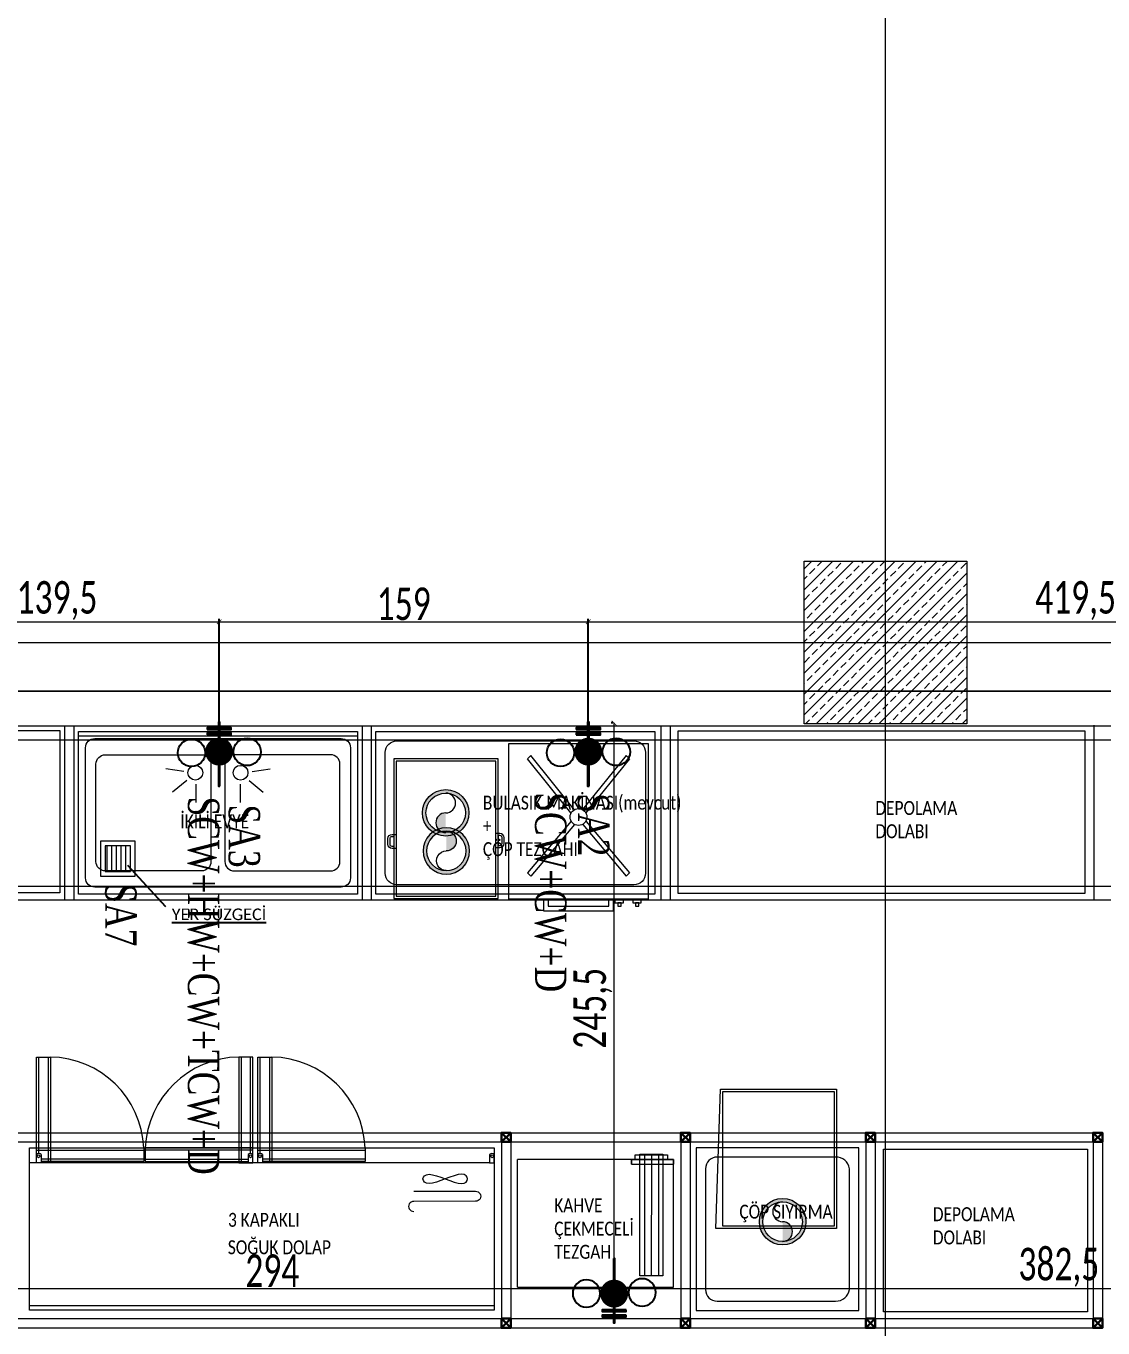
# Model space of a CAD drawing. Header units: millimetres. Extents: x -24 to 530668, y -246875 to -2983.
# Drawn here: x 260250 to 260713, y -118083 to -117523 of the extents above; entities that cross this region are included whole.
import ezdxf
from ezdxf.enums import TextEntityAlignment as Align

# ---------------------------------------------------------------- set-up
doc = ezdxf.new("R2010")
doc.units = ezdxf.units.MM
doc.header["$PDMODE"] = 2
doc.layers.get('0').update_dxf_attribs({"lineweight": 20})
for name, color, linetype, lineweight in [('aydınlatma yazı', 1, 'Continuous', 20), ('KP', 167, 'Continuous', 30), ('SIH', 160, 'Continuous', 25), ('t_tarama', 253, 'Continuous', 5), ('t_yazı', 23, 'Continuous', 25), ('tarama', 137, 'Continuous', 15), ('ölçü', 251, 'Continuous', 5)]:
    doc.layers.add(name, color=color, linetype=linetype, lineweight=lineweight)
for name, color, linetype in [('Kıtc-019 Su Tes İşaretler', 5, 'Continuous'), ('S2000-019 Su Tes İşaretler', 5, 'Continuous'), ('t_Sıhhi_Tesisat', 5, 'Continuous')]:
    doc.layers.add(name, color=color, linetype=linetype)
doc.styles.add('MONOTXT', font='times.ttf', dxfattribs={"height": 10})
doc.styles.add('text2', font='calibri.ttf', dxfattribs={"width": 0.8})
doc.styles.add('txt_tur_1', font='arial.ttf', dxfattribs={"height": 1.5})
doc.styles.add('yazı', font='arial.ttf')
doc.styles.add('Ölçü50', font='calibri.ttf', dxfattribs={"width": 0.7})
doc.dimstyles.new('olcu10', dxfattribs={"dimtxt": 14, "dimasz": 2, "dimexe": 1.25, "dimexo": 0.625, "dimgap": 0.5, "dimtad": 1, "dimdec": 1, "dimrnd": 0.5, "dimzin": 9, "dimtxsty": 'Ölçü50', "dimblk": 'ARCHTICK', "dimcen": 2, "dimclrd": 256, "dimclre": 256, "dimclrt": 6, "dimazin": 2, "dimtfac": 1, "dimtdec": 1, "dimtix": 1, "dimtmove": 0, "dimatfit": 3, "dimldrblk": 'ARCHTICK', "dimfxl": 1, "dimlwd": -1, "dimarcsym": 0})

# ---------------------------------------------------------------- blocks, each defined once
blk = doc.blocks.new('mazgal')
at = {"layer": 'tarama', "color": 5}
for p, q in [((-35044.01110273034, -46057.99362969983), (-35044.01110273034, -46046.99362969983)), ((-35044.01110273034, -46046.99362969983), (-35033.01110273034, -46046.99362969983)), ((-35044.01110273034, -46046.99362969983), (-35033.01110273034, -46046.99362969983)), ((-35044.01110273034, -46048.99362969981), (-35033.01110273034, -46048.99362969981)), ((-35033.01110273034, -46046.99362969983), (-35033.01110273034, -46057.99362969983)), ((-35044.01110273034, -46050.99362969983), (-35033.01110273034, -46050.99362969983)), ((-35044.01110273034, -46052.99362969981), (-35033.01110273034, -46052.99362969981)), ((-35044.01110273034, -46054.99362969981), (-35033.01110273034, -46054.99362969981)), ((-35044.01110273034, -46056.99362969983), (-35033.01110273034, -46056.99362969983)), ((-35033.01110273034, -46057.99362969983), (-35044.01110273034, -46057.99362969983))]:
    blk.add_line(p, q, dxfattribs=at)
blk.add_lwpolyline([(-35046.01110273034, -46059.99362969981), (-35046.01110273034, -46044.99362969981), (-35031.01110273034, -46044.99362969981), (-35031.01110273034, -46059.99362969981), (-35046.01110273034, -46059.99362969981)], dxfattribs=at)
blk = doc.blocks.new('A$C7E7D3E18')
at = {"layer": 'SIH', "linetype": 'Continuous', "const_width": 6}
blk.add_lwpolyline([(3.000007937805094, 6.000003498763589, 1), (9.000007937805094, 6.000003498763589, 1)], format="xyb", close=True, dxfattribs=at)
blk = doc.blocks.new('A$C6E87713E')
at = {"layer": 'S2000-019 Su Tes İşaretler'}
for centre in [(5.89343441069468, 6.30485435639639), (29.88815123108907, 6.30485435639639)]:
    blk.add_circle(centre, 5.893467255915311, dxfattribs=at)
blk.add_blockref('A$C7E7D3E18', (11.94957396746213, 9.5865916592e-06))
blk = doc.blocks.new('A$C35C71BB5')
at = {"layer": 'Kıtc-019 Su Tes İşaretler'}
for points in [[(-1.8569498934e-06, 25.41589675016394), (-1.8569498934e-06, 26.13589675016397), (10.79999814305029, 26.13589675016419), (10.79999814305029, 25.41589675016394)], [(-1.8569498934e-06, 23.07142088091814), (-1.8569498934e-06, 23.79142088091818), (10.79999814305029, 23.79142088091818), (10.79999814305029, 23.07142088091814)], [(5.759998143050322, -3.5407142605e-06), (5.03999814305007, -3.5407144878e-06), (5.039998143050979, 28.79999645928547), (5.759998143050322, 28.79999645928569)]]:
    blk.add_hatch(color=256, dxfattribs=at).paths.add_polyline_path(points)
for points in [[(10.79999814305029, 25.41589675016394), (-1.8569498934e-06, 25.41589675016394), (-1.8569498934e-06, 26.13589675016397), (10.79999814305029, 26.13589675016419)], [(10.79999814305029, 23.07142088091814), (-1.8569498934e-06, 23.07142088091814), (-1.8569498934e-06, 23.79142088091818), (10.79999814305029, 23.79142088091818)], [(5.03999814305007, -3.5407144878e-06), (5.039998143050979, 28.79999645928547), (5.759998143050322, 28.79999645928547), (5.759998143050322, -3.5407144878e-06)]]:
    blk.add_lwpolyline(points, close=True, dxfattribs=at)
blk = doc.blocks.new('_ArchTick')
at = {"color": 0, "linetype": 'ByBlock', "const_width": 0.15}
blk.add_lwpolyline([(-0.5, -0.5), (0.5, 0.5)], dxfattribs=at)
blk = doc.blocks.new('*D537')
at = {"layer": 'aydınlatma yazı', "lineweight": -2, "transparency": 16777216}
for p, q in [((260193.2053308692, -117836.0615797713), (260193.2053308692, -117778.1586242785)), ((260332.7888310715, -117834.6668062933), (260332.7888310715, -117778.1586242785))]:
    blk.add_line(p, q, dxfattribs=at)
at = {"layer": 'aydınlatma yazı', "transparency": 16777216}
blk.add_line((260193.2053308692, -117779.4086242785), (260332.7888310715, -117779.4086242785), dxfattribs=at)
at = {"layer": 'DEFPOINTS', "color": 0, "transparency": 16777216}
for p in [(260332.7888310715, -117779.4086242785), (260193.2053308692, -117836.6865797713, 0.002070810841921622), (260332.7888310715, -117835.2918062933, 0.002250393549534602)]:
    blk.add_point(p, dxfattribs=at)
at = {"layer": 'aydınlatma yazı', "transparency": 16777216, "xscale": 2, "yscale": 2, "zscale": 2, "rotation": 180}
blk.add_blockref('_ArchTick', (260193.2053308692, -117779.4086242785), dxfattribs=at)
at = {"layer": 'aydınlatma yazı', "transparency": 16777216, "xscale": 2, "yscale": 2, "zscale": 2}
blk.add_blockref('_ArchTick', (260332.7888310715, -117779.4086242785), dxfattribs=at)
at = {"layer": 'aydınlatma yazı', "color": 6, "transparency": 16777216, "insert": (260262.9970809704, -117770.277085817), "char_height": 14, "attachment_point": 5, "style": 'Ölçü50'}
blk.add_mtext('139,5', dxfattribs=at)
blk = doc.blocks.new('*D538')
at = {"layer": 'aydınlatma yazı', "lineweight": -2, "transparency": 16777216}
for p, q in [((260332.7888310715, -117834.6668062933), (260332.7888310715, -117778.1586242785)), ((260491.6454989043, -117834.6668062933), (260491.6454989043, -117778.1586242785))]:
    blk.add_line(p, q, dxfattribs=at)
at = {"layer": 'aydınlatma yazı', "transparency": 16777216}
blk.add_line((260332.7888310715, -117779.4086242785), (260491.6454989043, -117779.4086242785), dxfattribs=at)
at = {"layer": 'DEFPOINTS', "color": 0, "transparency": 16777216}
for p in [(260491.6454989043, -117779.4086242785), (260332.7888310715, -117835.2918062933, 0.002250393549534602), (260491.6454989043, -117835.2918062933, 0.002250393549511509)]:
    blk.add_point(p, dxfattribs=at)
at = {"layer": 'aydınlatma yazı', "transparency": 16777216, "xscale": 2, "yscale": 2, "zscale": 2, "rotation": 180}
blk.add_blockref('_ArchTick', (260332.7888310715, -117779.4086242785), dxfattribs=at)
at = {"layer": 'aydınlatma yazı', "transparency": 16777216, "xscale": 2, "yscale": 2, "zscale": 2}
blk.add_blockref('_ArchTick', (260491.6454989043, -117779.4086242785), dxfattribs=at)
at = {"layer": 'aydınlatma yazı', "color": 6, "transparency": 16777216, "insert": (260412.2171649879, -117771.7363165862), "char_height": 14, "attachment_point": 5, "style": 'Ölçü50'}
blk.add_mtext('159', dxfattribs=at)
blk = doc.blocks.new('*D539')
at = {"layer": 'aydınlatma yazı', "lineweight": -2, "transparency": 16777216}
for p, q in [((260491.6454989043, -117834.6668062933), (260491.6454989043, -117778.1586242785)), ((260911.0193222099, -117851.0567400972), (260911.0193222099, -117778.1586242785))]:
    blk.add_line(p, q, dxfattribs=at)
at = {"layer": 'aydınlatma yazı', "transparency": 16777216}
blk.add_line((260491.6454989043, -117779.4086242785), (260911.0193222099, -117779.4086242785), dxfattribs=at)
at = {"layer": 'DEFPOINTS', "color": 0, "transparency": 16777216}
for p in [(260911.0193222099, -117779.4086242785), (260491.6454989043, -117835.2918062933, 0.002250393549511509), (260911.0193222099, -117851.6817400972)]:
    blk.add_point(p, dxfattribs=at)
at = {"layer": 'aydınlatma yazı', "transparency": 16777216, "xscale": 2, "yscale": 2, "zscale": 2, "rotation": 180}
blk.add_blockref('_ArchTick', (260491.6454989043, -117779.4086242785), dxfattribs=at)
at = {"layer": 'aydınlatma yazı', "transparency": 16777216, "xscale": 2, "yscale": 2, "zscale": 2}
blk.add_blockref('_ArchTick', (260911.0193222099, -117779.4086242785), dxfattribs=at)
at = {"layer": 'aydınlatma yazı', "color": 6, "transparency": 16777216, "insert": (260701.3324105571, -117770.277085817), "char_height": 14, "attachment_point": 5, "style": 'Ölçü50'}
blk.add_mtext('419,5', dxfattribs=at)
blk = doc.blocks.new('*D544')
at = {"layer": 'aydınlatma yazı', "lineweight": -2, "transparency": 16777216}
for p, q in [((260208.5697858257, -118065.935967826), (260208.5697858257, -118065.1228376919)), ((260502.7692262734, -118067.9359678261), (260502.7692262734, -118065.1228376919))]:
    blk.add_line(p, q, dxfattribs=at)
at = {"layer": 'aydınlatma yazı', "transparency": 16777216}
blk.add_line((260208.5697858257, -118066.3728376919), (260502.7692262734, -118066.3728376919), dxfattribs=at)
at = {"layer": 'DEFPOINTS', "color": 0, "transparency": 16777216}
for p in [(260208.5697858257, -118066.560967826, -0.0004683651629286967), (260502.7692262734, -118066.3728376919), (260502.7692262734, -118068.5609678261, -0.000468365162925144)]:
    blk.add_point(p, dxfattribs=at)
at = {"layer": 'aydınlatma yazı', "transparency": 16777216, "xscale": 2, "yscale": 2, "zscale": 2, "rotation": 180}
blk.add_blockref('_ArchTick', (260208.5697858257, -118066.3728376919), dxfattribs=at)
at = {"layer": 'aydınlatma yazı', "transparency": 16777216, "xscale": 2, "yscale": 2, "zscale": 2}
blk.add_blockref('_ArchTick', (260502.7692262734, -118066.3728376919), dxfattribs=at)
at = {"layer": 'aydınlatma yazı', "color": 6, "transparency": 16777216, "insert": (260355.6695060495, -118058.7005299996), "char_height": 14, "attachment_point": 5, "style": 'Ölçü50'}
blk.add_mtext('294', dxfattribs=at)
blk = doc.blocks.new('*D545')
at = {"layer": 'aydınlatma yazı', "lineweight": -2, "transparency": 16777216}
for p, q in [((260502.7692262734, -118067.9359678261), (260502.7692262734, -118065.1228376919)), ((260885.4879276475, -118065.7478376919), (260885.4879276475, -118065.1228376919))]:
    blk.add_line(p, q, dxfattribs=at)
at = {"layer": 'aydınlatma yazı', "transparency": 16777216}
blk.add_line((260502.7692262734, -118066.3728376919), (260885.4879276475, -118066.3728376919), dxfattribs=at)
at = {"layer": 'DEFPOINTS', "color": 0, "transparency": 16777216}
for p in [(260502.7692262734, -118068.5609678261, -0.000468365162925144), (260885.4879276475, -118066.3728376919), (260885.4879276475, -118066.3728376919)]:
    blk.add_point(p, dxfattribs=at)
at = {"layer": 'aydınlatma yazı', "transparency": 16777216, "xscale": 2, "yscale": 2, "zscale": 2, "rotation": 180}
blk.add_blockref('_ArchTick', (260502.7692262734, -118066.3728376919), dxfattribs=at)
at = {"layer": 'aydınlatma yazı', "transparency": 16777216, "xscale": 2, "yscale": 2, "zscale": 2}
blk.add_blockref('_ArchTick', (260885.4879276475, -118066.3728376919), dxfattribs=at)
at = {"layer": 'aydınlatma yazı', "color": 6, "transparency": 16777216, "insert": (260694.1285769605, -118057.2412992304), "char_height": 14, "attachment_point": 5, "style": 'Ölçü50'}
blk.add_mtext('382,5', dxfattribs=at)
blk = doc.blocks.new('*D547')
at = {"layer": 'aydınlatma yazı', "lineweight": -2, "transparency": 16777216}
for p, q in [((260502.1442262734, -117822.9583139255), (260501.5192262734, -117822.9583139255)), ((260502.1442262734, -118068.5609678261), (260501.5192262734, -118068.5609678261))]:
    blk.add_line(p, q, dxfattribs=at)
at = {"layer": 'aydınlatma yazı', "transparency": 16777216}
blk.add_line((260502.7692262734, -118068.5609678261), (260502.7692262734, -117822.9583139255), dxfattribs=at)
at = {"layer": 'DEFPOINTS', "color": 0, "transparency": 16777216}
for p in [(260502.7692262734, -117822.9583139255), (260502.7692262734, -117822.9583139255), (260502.7692262734, -118068.5609678261, -0.000468365162925144)]:
    blk.add_point(p, dxfattribs=at)
at = {"layer": 'aydınlatma yazı', "transparency": 16777216, "xscale": 2, "yscale": 2, "zscale": 2}
for p, rotation in [((260502.7692262734, -117822.9583139255), 90), ((260502.7692262734, -118068.5609678261), 270)]:
    blk.add_blockref('_ArchTick', p, dxfattribs=dict(at, rotation=rotation))
at = {"layer": 'aydınlatma yazı', "color": 6, "transparency": 16777216, "insert": (260493.6376878119, -117945.7596408758), "char_height": 14, "attachment_point": 5, "rotation": 90, "style": 'Ölçü50'}
blk.add_mtext('245,5', dxfattribs=at)
blk = doc.blocks.new('fdg')
at = {"layer": 'KP'}
blk.add_lwpolyline([(249315.4984521661, -96505.9999370499), (249319.4984521661, -96505.9999370499), (249319.4984521661, -96509.9999370499), (249315.4984521661, -96509.9999370499), (249315.4984521661, -96505.9999370499), (249319.4984521661, -96509.9999370499), (249319.4984521661, -96505.9999370499), (249315.4984521661, -96509.9999370499)], dxfattribs=at)
blk = doc.blocks.new('A$C31687324-flat-1-flat-1')
at = {"extrusion": (-1.528460340000001e-08, 6.331099400000007e-09, 1)}
for points, elevation in [([(21.83531331783161, 32.04388271196513), (21.83531331783161, 33.56326828905731, -0.4142135623730951), (23.58531331783161, 35.31326828905731), (26.11449086281937, 35.31326828905731, -0.4142135623730951), (27.86449086281937, 33.56326828905731), (27.86449086281937, 32.04388271196513)], -1.308710975677395e-07), ([(21.47518187609967, -11.36887012282386), (21.47518187609967, -12.88825569988694, 0.4142135623730951), (23.22518187609967, -14.63825569988694), (25.75435942108743, -14.63825569988694, 0.4142135623730951), (27.50435942108743, -12.88825569988694), (27.50435942108743, -11.36887012282386)], -4.002170847345452e-07)]:
    blk.add_lwpolyline(points, format="xyb", dxfattribs=dict(at, elevation=elevation))
for points, elevation in [([(22.71031331783161, 32.83750629457064), (22.71031331783161, 33.56326828905731, -0.4142135623730993), (23.58531331783161, 34.43826828905731), (26.11449086281937, 34.43826828905731, -0.4142135623731038), (26.98949086281937, 33.56326828905731), (26.98949086281937, 32.83750629457064)], -1.392206157566567e-07), ([(22.35018187609967, -12.16249370542937), (22.35018187609967, -12.88825569988694, 0.4142135623730993), (23.22518187609967, -13.76325569988694), (25.75435942108743, -13.76325569988694, 0.4142135623731038), (26.62935942108743, -12.88825569988694), (26.62935942108743, -12.16249370542937)], -4.186156224961794e-07)]:
    blk.add_lwpolyline(points, format="xyb", close=True, dxfattribs=dict(at, elevation=elevation))
for points, elevation in [([(60.00001002033241, -12.16249370542937), (1.002033239691444e-05, -12.16249370542937), (1.002033239255987e-05, 32.83750629457064), (60.0000100203324, 32.83750629457064)], -9.940783137596127e-07), ([(59.00001002033241, -11.16249370542937), (1.000010020332397, -11.16249370542937), (1.000010020332393, 31.83750629457064), (59.0000100203324, 31.83750629457064)], -9.72462610959723e-07)]:
    blk.add_lwpolyline(points, close=True, dxfattribs=dict(at, elevation=elevation))
blk = doc.blocks.new('NEW')
at = {"layer": 't_tarama'}
h = blk.add_hatch(dxfattribs=at)
h.set_pattern_fill('ANSI33', color=256, angle=90, style=0)
h.set_pattern_definition([(135, (243526.0256665061, -129410.6372300124), (-4.490128060534577, -4.490128060534577), []), (135, (243526.0256665061, -129406.1471000124), (-4.490128060534577, -4.490128060534577), [3.175, -1.5875])])
edge = h.paths.add_edge_path()
edge.add_arc((271845.7824096779, -115080.6364886612), 30, 0, 360)
edge = h.paths.add_edge_path()
edge.add_arc((271021.025666506, -115080.6364886612), 30, 0, 360)
h.paths.add_polyline_path([(270573.5256665059, -114225.6372300126), (270643.5256665059, -114225.6372300126), (270643.5256665059, -114295.6372300126), (270573.5256665059, -114295.6372300126)])
h = blk.add_hatch(dxfattribs=at)
h.set_pattern_fill('ANSI33', color=256, angle=90, style=0)
h.set_pattern_definition([(225, (254134.5672697792, -87629.9376660418), (4.490128060534576, -4.490128060534578), []), (225, (254130.0771397792, -87629.9376660418), (4.490128060534576, -4.490128060534578), [3.175, -1.5875])])
h.paths.add_polyline_path([(271881.025666506, -114295.6372300126), (271881.025666506, -114225.6372300126), (271811.025666506, -114225.6372300127), (271811.025666506, -114295.6372300126)])
at = {"layer": 't_tarama', "extrusion": (1.733410113292138e-08, -6.735343864008139e-11, 1)}
h = blk.add_hatch(color=256, dxfattribs=at)
edge = h.paths.add_edge_path(flags=17)
edge.add_arc((271656.8133715698, -114334.0192683729), 8.500000000000009, 0, 360)
edge = h.paths.add_edge_path()
edge.add_arc((271656.8133715698, -114334.0192683729), 10.00000000000001, 0, 360)
edge = h.paths.add_edge_path(flags=16)
edge.add_arc((271656.8133715698, -114338.2692683729), 4.250000000000004, 90, 270)
at = {"layer": 't_tarama'}
h = blk.add_hatch(color=256, dxfattribs=at)
edge = h.paths.add_edge_path(flags=16)
edge.add_ellipse((271657.0864107567, -114350.3938088769), major_axis=(6.010407640082759, 6.01040764008276), ratio=1, start_angle=0, end_angle=360, ccw=False)
edge = h.paths.add_edge_path()
edge.add_ellipse((271657.0864107567, -114350.3938088769), major_axis=(-7.071067811868729, 7.071067811868725), ratio=1, start_angle=0, end_angle=360, ccw=False)
edge = h.paths.add_edge_path(flags=16)
edge.add_ellipse((271657.0864107567, -114346.1438088769), major_axis=(-3.005203820059268, 3.005203820059267), ratio=1, start_angle=134.9999999999808, end_angle=314.99999999998084, ccw=False)
at = {"layer": 't_tarama', "extrusion": (-1.733410113292138e-08, -6.735343864008143e-11, 1)}
h = blk.add_hatch(color=256, dxfattribs=at)
edge = h.paths.add_edge_path(flags=17)
edge.add_arc((271801.80498258, -114509.9743344648), 8.500000000000004, 0, 360)
edge = h.paths.add_edge_path()
edge.add_arc((271801.80498258, -114509.9743344648), 10, 0, 360)
edge = h.paths.add_edge_path(flags=16)
edge.add_arc((271801.80498258, -114514.2243344648), 4.250000000000002, 270, 450)
at = {"layer": 't_tarama'}
for p, q in [((271846.0256665093, -116910.6372299878, -17966.19200973511), (271846.0256665093, -113648.3736429701, -17966.19200973511)), ((270168.0153635526, -114260.6372299878, -17966.19200973511), (273435.8089733928, -114260.6372299878, -17966.19200973511)), ((270573.5258462536, -114281.5722302758), (272653.5258462536, -114281.5722302758)), ((272653.5258462536, -114281.5722302758), (270643.5256665059, -114281.5722302758)), ((270573.5258462536, -114296.5722302758), (272643.5258462095, -114296.5722302758)), ((271742.3441689061, -114480.9235789226), (271742.3441706738, -114533.2236070174)), ((271745.3389491179, -114480.9284395785), (271745.2960222962, -114533.223606964)), ((271748.3578571131, -114480.9203289114), (271748.3578589088, -114533.2236070174)), ((271736.7028894525, -114485.2159067596), (271754.7754888227, -114485.2159067596)), ((270873.5258462547, -114555.6786169455), (271939.4011247408, -114555.6786169455))]:
    blk.add_line(p, q, dxfattribs=at)
at = {"layer": 't_tarama', "extrusion": (-1.733410113292138e-08, -6.735343864008133e-11, 1)}
for p, q in [((271544.1556954456, -114316.2394051184, 1.74076304378934e-05), (271536.3439824071, -114315.1267373114, 1.727229635606342e-05)), ((271545.3858782361, -114320.0486473169, 1.742869798521118e-05), (271539.2881906664, -114325.0565507252, 1.732266275267236e-05)), ((271572.2408649025, -114320.0486473169, 1.789420504000327e-05), (271578.3385524722, -114325.0565507252, 1.799956567349881e-05)), ((271573.471047693, -114316.2394051184, 1.791578571846975e-05), (271581.2827607315, -114315.1267373114, 1.805126968429382e-05)), ((271549.2945331873, -114321.7117256941, 1.749633899139624e-05), (271549.2945331873, -114329.6022827242, 1.749580753523938e-05)), ((271568.3322099512, -114321.7117256941, 1.782634000574435e-05), (271568.3322099512, -114329.6022827242, 1.782580854958749e-05))]:
    blk.add_line(p, q, dxfattribs=at)
at = {"layer": 't_tarama', "extrusion": (1.733410113292138e-08, -6.735343864008555e-11, 1)}
blk.add_line((271737.3103531715, -114371.2202924788, 1.666892493845662e-05), (271733.315064668, -114371.2202924788, 1.673817967345892e-05), dxfattribs=at)
at = {"layer": 't_tarama', "extrusion": (-6.331099399999999e-09, -1.52846034e-08, 1)}
for p, q in [((271481.6901467496, -114480.6258543052, -2.678660819266376e-07), (271481.6901467496, -114439.1258543052, 3.664449592100105e-07)), ((271485.6901467496, -114439.1258543052, 3.917693567889735e-07), (271485.6901467496, -114484.6258543052, -3.036800979017151e-07)), ((271568.759441647, -114439.1258543052, 9.176893198681313e-07), (271568.759441647, -114484.6258543052, 2.222398651774427e-07)), ((271572.759441647, -114480.6258543052, 3.087026763659573e-07), (271572.759441647, -114439.1258543052, 9.430137175026054e-07)), ((271576.9656952074, -114480.6258543052, -2.678660819266376e-07), (271576.9656952074, -114439.1258543052, 3.664449592100105e-07)), ((271580.9656952074, -114439.1258543052, 3.917693567889735e-07), (271580.9656952074, -114484.6258543052, -3.036800979017151e-07)), ((271480.6901467496, -114483.1258543052, -3.124086898065315e-07), (271480.6901467496, -114479.1258543052, -2.512702761969798e-07)), ((271480.6901467496, -114479.1258543052, -2.512702761969798e-07), (271526.8901467496, -114479.1258543052, 4.122651608984285e-08)), ((271526.8901467496, -114479.1258543052, 4.122651608984285e-08), (271526.8901467496, -114483.1258543052, -1.991189751970879e-08)), ((271573.759441647, -114479.1258543052, 3.379606808850966e-07), (271527.559441647, -114479.1258543052, 4.546388859827388e-08)), ((271527.559441647, -114479.1258543052, 4.546388859827388e-08), (271527.559441647, -114483.1258543052, -1.567452501127775e-08)), ((271573.759441647, -114483.1258543052, 2.768222672755449e-07), (271573.759441647, -114479.1258543052, 3.379606808850966e-07)), ((271575.9656952074, -114483.1258543052, -3.124086898065315e-07), (271575.9656952074, -114479.1258543052, -2.512702761969798e-07)), ((271575.9656952074, -114479.1258543052, -2.512702761969798e-07), (271622.1656952074, -114479.1258543052, 4.122651608984285e-08)), ((271622.1656952074, -114479.1258543052, 4.122651608984285e-08), (271622.1656952074, -114483.1258543052, -1.991189751970879e-08)), ((271675.7300508593, -114484.6271211149, -8.539032078647146e-07), (271477.7342564667, -114484.625826953, -3.540492120035488e-07)), ((271526.8901467496, -114483.1258543052, -1.991189751970879e-08), (271482.6901467496, -114483.1258543052, -2.9974649101705e-07)), ((271527.559441647, -114483.1258543052, -1.567452501127775e-08), (271571.759441647, -114483.1258543052, 2.641600684860634e-07)), ((271622.1656952074, -114483.1258543052, -1.991189751970879e-08), (271577.9656952074, -114483.1258543052, -2.9974649101705e-07)), ((271677.7300504407, -114546.1258140775, -2.052665153406963e-06), (271477.7287562788, -114546.1258140776, -1.294086946601603e-06))]:
    blk.add_line(p, q, dxfattribs=at)
at = {"layer": 't_tarama'}
for points in [[(271811.025666506, -114225.6372300127), (271881.025666506, -114225.6372300127), (271881.025666506, -114295.6372300127), (271811.025666506, -114295.6372300127)], [(270873.5258462536, -114365.5722302756), (272111.5258462535, -114365.5722302757), (272111.5258462535, -114371.5722302757), (270873.5258462536, -114371.5722302756)]]:
    blk.add_lwpolyline(points, close=True, dxfattribs=at)
for points, elevation in [([(271492.8133715694, -114296.5722302758), (271492.8133715694, -114371.5722302758)], 1.662071273578203e-05), ([(271496.8133715694, -114296.5722302758), (271496.8133715694, -114371.5722302758)], 1.662071273578203e-05), ([(271620.8133715694, -114296.5722302758), (271620.8133715694, -114371.5722302758)], 1.87017165735881e-05), ([(271624.8133715694, -114296.5722302758), (271624.8133715694, -114371.5722302758)], 1.87017165735881e-05), ([(271687.7754888228, -114538.1943309954), (271687.7754888228, -114483.2236070177)], -4.748324550218896e-07), ([(271754.7754888228, -114538.1943309954), (271754.7754888228, -114528.6873880711)], -4.748324550218896e-07)]:
    blk.add_lwpolyline(points, dxfattribs=dict(at, elevation=elevation))
for points in [[(271749.4498590506, -114296.5722302758), (271749.4498590506, -114371.5722302758)], [(271753.4498590506, -114296.5722302758), (271753.4498590506, -114371.5722302758)], [(271935.9010046641, -114371.2080289817), (271935.9010046641, -114296.2080289817)], [(270873.5258462533, -114302.5722302762), (272111.5258462535, -114302.5722302763)], [(270877.5258462536, -114471.6786169455), (271939.4011247408, -114471.6786169455)], [(270877.5258462536, -114475.6786169455), (271939.4011247408, -114475.6786169455)], [(271680.7778393383, -114471.6786169455), (271680.7778393383, -114555.6786169455)], [(271684.7778393383, -114471.6786169455), (271684.7778393383, -114555.6786169455)], [(271757.9820944944, -114471.6786169455), (271757.9820944944, -114555.6786169455)], [(271761.9820944944, -114471.6786169455), (271761.9820944944, -114555.6786169455)], [(271837.6026068398, -114471.6786169455), (271837.6026068398, -114555.6786169455)], [(271841.6026068398, -114471.6786169455), (271841.6026068398, -114555.6786169455)], [(271935.4011247408, -114471.6786169455), (271935.4011247408, -114555.6786169455)], [(271939.4011247408, -114471.6786169455), (271939.4011247408, -114555.6786169455)], [(270877.5258462536, -114551.6786169481), (271939.4011247408, -114551.6786169458)]]:
    blk.add_lwpolyline(points, dxfattribs=at)
at = {"layer": 't_tarama', "elevation": 1.662071273578203e-05}
for points in [[(271325.8122136684, -114298.5001131769), (271490.8133715694, -114298.5001131769), (271490.8133715694, -114368.5000830749), (271325.8122136684, -114368.5000830749)], [(271756.8971297503, -114298.7080440326), (271931.9010046641, -114298.7080440327), (271931.9010046641, -114368.7080139308), (271756.8971297503, -114368.7080139307)], [(271845.1659685883, -114478.7767074665), (271932.9290102219, -114478.7767074665), (271932.9290102219, -114548.7766773646), (271845.1659685883, -114548.7766773646)]]:
    blk.add_lwpolyline(points, close=True, dxfattribs=at)
at = {"layer": 't_tarama', "extrusion": (-1.733410113292138e-08, -6.735343864008133e-11, 1), "elevation": -0.004681866634624367}
for points in [[(271618.8133715698, -114369.001547131), (271498.8133715698, -114369.001547131), (271498.8133715698, -114299.001547131), (271618.8133715698, -114299.001547131)], [(271618.8133715698, -114301.001547131), (271498.8133715698, -114301.001547131), (271498.8133715698, -114299.001547131), (271618.8133715698, -114299.001547131)]]:
    blk.add_lwpolyline(points, close=True, dxfattribs=at)
at = {"layer": 't_tarama', "extrusion": (-1.733410113292138e-08, -6.735343864008133e-11, 1)}
for points, elevation in [([(271611.8133715698, -114366.001547131), (271505.8133715698, -114366.001547131, -0.4142135623730919), (271501.8133715698, -114362.001547131), (271501.8133715698, -114306.001547131, -0.4142135623731057), (271505.8133715698, -114302.001547131), (271611.8133715698, -114302.001547131, -0.4142135623730951), (271615.8133715698, -114306.001547131), (271615.8133715698, -114362.001547131, -0.4142135623730844)], -0.004681866634624368), ([(271551.8133715698, -114359.001547131), (271510.3133715698, -114359.001547131, -0.4142135623730951), (271506.3133715698, -114355.001547131), (271506.3133715698, -114313.001547131, -0.4142135623730951), (271510.3133715698, -114309.001547131), (271551.8133715698, -114309.001547131, -0.4142135623730951), (271555.8133715698, -114313.001547131), (271555.8133715698, -114355.001547131, -0.4142135623730951)], -0.004681866634624372), ([(271565.8133715698, -114359.001547131), (271607.3133715698, -114359.001547131, 0.4142135623730951), (271611.3133715698, -114355.001547131), (271611.3133715698, -114313.001547131, 0.4142135623730951), (271607.3133715698, -114309.001547131), (271565.8133715698, -114309.001547131, 0.4142135623730951), (271561.8133715698, -114313.001547131), (271561.8133715698, -114355.001547131, 0.4142135623730951)], -0.004681866634624354)]:
    blk.add_lwpolyline(points, format="xyb", close=True, dxfattribs=dict(at, elevation=elevation))
at = {"layer": 't_tarama', "extrusion": (1.733410113292138e-08, -6.735343864008133e-11, 1), "elevation": 0.004734809159320891}
blk.add_lwpolyline([(271746.8133715698, -114369.0192683729), (271626.8133715698, -114369.0192683729), (271626.8133715698, -114299.0192683729), (271746.8133715698, -114299.0192683729)], close=True, dxfattribs=at)
at = {"layer": 't_tarama', "extrusion": (1.733410113292138e-08, -6.735343864008133e-11, 1), "elevation": 0.004734809159320852}
blk.add_lwpolyline([(271737.8133715698, -114365.0192683729), (271635.8133715698, -114365.0192683729, -0.4142135623730951), (271630.8133715698, -114360.0192683729), (271630.8133715698, -114308.0192683729, -0.4142135623730951), (271635.8133715698, -114303.0192683729), (271737.8133715698, -114303.0192683729, -0.4142135623730951), (271742.8133715698, -114308.0192683729), (271742.8133715698, -114360.0192683729, -0.4142135623730951)], format="xyb", close=True, dxfattribs=at)
at = {"layer": 't_tarama', "extrusion": (1.733410113292138e-08, -6.735343864008555e-11, 1)}
for points, elevation in [([(271743.9553531721, -114304.2202924792), (271743.9553531721, -114371.2202924792), (271683.9553531721, -114371.2202924792), (271683.9553531721, -114304.2202924792)], 0.004734694239153644), ([(271698.9553531721, -114376.2202924792), (271728.9553531721, -114376.2202924792), (271728.9553531721, -114371.2202924792), (271698.9553531721, -114371.2202924792)], 0.004734694239153592), ([(271700.9553531721, -114374.2202924792), (271726.9553531721, -114374.2202924792), (271726.9553531721, -114371.2202924792), (271700.9553531721, -114371.2202924792)], 0.004734694239153604), ([(271733.3150646684, -114371.2202924792), (271729.6700646684, -114371.2202924792), (271729.6700646684, -114372.6782924792), (271733.3150646684, -114372.6782924792)], 0.004734694239153607), ([(271732.3479577295, -114372.6782924792), (271730.8899577294, -114372.6782924792), (271730.8899577294, -114374.1362924792), (271732.3479577295, -114374.1362924792)], 0.004734694239153676), ([(271740.9553531721, -114371.2202924792), (271737.3103531721, -114371.2202924792), (271737.3103531721, -114372.6782924792), (271740.9553531721, -114372.6782924792)], 0.004734694239153609), ([(271739.9882462331, -114372.6782924792), (271738.5302462331, -114372.6782924792), (271738.5302462331, -114374.1362924792), (271739.9882462331, -114374.1362924792)], 0.004734694239153676)]:
    blk.add_lwpolyline(points, close=True, dxfattribs=dict(at, elevation=elevation))
for points, elevation in [([(271693.4492565177, -114309.384041985), (271692.0350429553, -114310.7982555473)], 0.004734694239153589), ([(271710.6833991867, -114333.9466117787), (271692.0350429553, -114310.7982555473)], 0.004734694239153589), ([(271712.0976127491, -114332.5323982163), (271693.4492565177, -114309.384041985)], 0.004734694239153596), ([(271734.4614498265, -114309.384041985), (271715.7136958796, -114332.6317959319)], 0.004734694239153687), ([(271735.8756633889, -114310.7982555473), (271717.1279094419, -114334.0460094943)], 0.004734694239153596), ([(271735.8756633889, -114310.7982555473), (271734.4614498265, -114309.384041985)], 0.004734694239153609), ([(271710.7827969022, -114337.5626949092), (271692.0350429553, -114359.8104488562)], 0.004734694239153593), ([(271712.1970104646, -114338.9769084716), (271693.4492565177, -114361.2246624185)], 0.004734694239153668), ([(271715.8130935952, -114339.0763061872), (271734.4614498265, -114361.2246624185)], 0.004734694239153681), ([(271717.2273071576, -114337.6620926248), (271735.8756633889, -114359.8104488562)], 0.004734694239153689), ([(271693.4492565177, -114361.2246624185), (271692.0350429553, -114359.8104488562)], 0.004734694239153593), ([(271734.4614498265, -114361.2246624185), (271735.8756633889, -114359.8104488562)], 0.004734694239153689)]:
    blk.add_lwpolyline(points, dxfattribs=dict(at, elevation=elevation))
at = {"layer": 't_tarama', "extrusion": (-6.331099399999999e-09, -1.52846034e-08, 1)}
for points, elevation in [([(271486.6901467491, -114484.6258543053), (271480.6901467491, -114484.6258543053), (271480.6901467491, -114439.1258543053), (271486.6901467491, -114439.1258543053), (271486.6901467491, -114484.6258543053)], 3.074553148589435e-05), ([(271567.7594416465, -114484.6258543053), (271573.7594416465, -114484.6258543053), (271573.7594416465, -114439.1258543053), (271567.7594416465, -114439.1258543053), (271567.7594416465, -114484.6258543053)], 3.074553148590085e-05), ([(271581.9656952069, -114484.6258543054), (271575.9656952069, -114484.6258543054), (271575.9656952069, -114439.1258543054), (271581.9656952069, -114439.1258543054), (271581.9656952069, -114484.6258543054)], 3.014233251821927e-05), ([(271480.6901467491, -114484.1258543053), (271480.6901467491, -114478.1258543053), (271526.8901467491, -114478.1258543053), (271526.8901467491, -114484.1258543053), (271482.6901467491, -114484.1258543053)], 3.074553148589565e-05), ([(271482.6901467491, -114481.1258543053), (271482.6901467491, -114484.6258543053), (271480.6901467491, -114484.6258543053), (271480.6901467491, -114481.1258543053)], 3.074553148589934e-05), ([(271573.7594416465, -114484.1258543053), (271573.7594416465, -114478.1258543053), (271527.5594416464, -114478.1258543053), (271527.5594416464, -114484.1258543053), (271571.7594416465, -114484.1258543053)], 3.074553148597111e-05), ([(271571.7594416465, -114481.1258543053), (271571.7594416465, -114484.6258543053), (271573.7594416465, -114484.6258543053), (271573.7594416465, -114481.1258543053)], 3.074553148589825e-05), ([(271575.9656952069, -114484.1258543054), (271575.9656952069, -114478.1258543054), (271622.1656952068, -114478.1258543054), (271622.1656952068, -114484.1258543054), (271577.9656952069, -114484.1258543054)], 3.014233251822057e-05), ([(271577.9656952069, -114481.1258543054), (271577.9656952069, -114484.6258543054), (271575.9656952069, -114484.6258543054), (271575.9656952069, -114481.1258543054)], 3.014233251822426e-05), ([(271675.7277860756, -114481.1271218477), (271675.7300508588, -114484.6271211149), (271677.7300504402, -114484.625826953), (271677.7277856568, -114481.1258276858)], 2.899216621577274e-05)]:
    blk.add_lwpolyline(points, dxfattribs=dict(at, elevation=elevation))
at = {"layer": 't_tarama', "extrusion": (-1.733410113292138e-08, -6.735343864008131e-11, 1)}
for points, elevation in [([(271773.0432292469, -114512.9743020895), (271775.0432292469, -114452.9743020895), (271825.0432292469, -114452.9743020895), (271825.0432292469, -114512.9743020895)], -0.004716829217760484), ([(271776.0432292469, -114511.9743020895), (271776.0432292469, -114453.9743020895), (271824.0432292469, -114453.9743020895), (271824.0432292469, -114511.9743020895)], -0.004716829217760488), ([(271764.5912946382, -114548.1740591175), (271834.5912946382, -114548.1740591175), (271834.5912946382, -114478.1740591175), (271764.5912946382, -114478.1740591175)], -0.004703695326439339)]:
    blk.add_lwpolyline(points, close=True, dxfattribs=dict(at, elevation=elevation))
at = {"layer": 't_tarama', "extrusion": (-6.331099399999999e-09, -1.52846034e-08, 1), "elevation": 3.074553148588156e-05}
blk.add_lwpolyline([(271477.7300504402, -114478.1258283139), (271677.7300504402, -114478.1258283139), (271677.7300504402, -114548.1258136589), (271477.7300504402, -114548.1258136589)], close=True, dxfattribs=at)
at = {"layer": 't_tarama', "extrusion": (-1.129085379999999e-08, 1.398315180000015e-08, 1)}
for points, elevation in [([(271738.3341444159, -114481.200948429), (271752.3308887596, -114481.200948429), (271752.3308887596, -114483.2236070181), (271738.3341444159, -114483.2236070181)], -0.004668965813788223), ([(271740.3364945672, -114480.9203289119), (271750.2555485776, -114480.9203289119), (271750.2555493019, -114533.2236069645), (271740.3364952914, -114533.2236069645)], -0.004668984498085814)]:
    blk.add_lwpolyline(points, close=True, dxfattribs=dict(at, elevation=elevation))
at = {"layer": 't_tarama', "extrusion": (-1.733410113292138e-08, -6.735343864008131e-11, 1), "elevation": -0.004703695326439322}
blk.add_lwpolyline([(271773.5912946382, -114544.1740591175), (271824.5912946382, -114544.1740591175, 0.3750113389037745), (271830.5912946382, -114539.1740591175), (271830.5912946382, -114487.1740591175, 0.3750113389037745), (271824.5912946382, -114482.1740591175), (271773.5912946382, -114482.1740591175, 0.4142135623730951), (271768.5912946382, -114487.1740591175), (271768.5912946382, -114539.1740591175, 0.4142135623730951)], format="xyb", close=True, dxfattribs=at)
at = {"layer": 't_tarama', "extrusion": (-6.331099399999999e-09, -1.52846034e-08, 1)}
blk.add_lwpolyline([(271663.5929705367, -114489.5609705504), (271662.1360872397, -114489.7339430413), (271660.4342842003, -114490.1885772741), (271658.5692013327, -114490.8309860014), (271656.6224785509, -114491.567281976), (271654.6757557692, -114492.3035779506), (271652.8106729016, -114492.945986678), (271651.1088698622, -114493.4006209108), (271649.6519865652, -114493.5735934017), (271648.508066392, -114493.4023038414), (271647.6907665938, -114492.9492996724), (271647.200147889, -114492.308415275), (271647.036270996, -114491.5734850295), (271647.1991966332, -114490.8383433162), (271647.6889855192, -114490.1968245156), (271648.5056983724, -114489.7427630079), (271649.6493959113, -114489.5699931736), (271651.1065018426, -114489.7410800772), (271652.808891827, -114490.1935115211), (271654.6748045135, -114490.8335059919), (271656.622478551, -114491.567281976), (271658.5701525884, -114492.3010579602), (271660.4360652749, -114492.9410524309), (271662.1384552593, -114493.3934838748), (271663.5955611906, -114493.5645707785), (271664.7392587295, -114493.3918009441), (271665.5559715827, -114492.9377394364), (271666.0457604687, -114492.2962206358), (271666.208686106, -114491.5610789226), (271666.044809213, -114490.826148677), (271665.5541905081, -114490.1852642796), (271664.7368907099, -114489.7322601106)], close=True, dxfattribs=at)
at = {"layer": 't_tarama', "extrusion": (6.331099400000006e-09, 1.52846034e-08, 1), "elevation": -3.063921091187938e-05}
blk.add_lwpolyline([(271687.7754888228, -114538.1943309956), (271754.7754888228, -114538.1943309956), (271754.7754888228, -114483.2236070179), (271687.7754888228, -114483.2236070179)], dxfattribs=at)
at = {"layer": 't_tarama', "extrusion": (6.331099400000006e-09, 1.52846034e-08, 1), "elevation": -2.932417274229579e-05}
blk.add_lwpolyline([(271754.7754888228, -114483.2236070179), (271736.7028894526, -114483.2236070179), (271736.7028894526, -114485.2159067599), (271736.7028894526, -114483.2236070179), (271754.7754888228, -114483.2236070179), (271754.7754888228, -114485.2136123012)], close=True, dxfattribs=at)
at = {"layer": 't_tarama', "extrusion": (-6.331099399999999e-09, -1.52846034e-08, 1)}
for points, elevation in [([(271643.0345565013, -114496.8840005925), (271669.7063493367, -114496.8667417802, -1), (271669.7091614236, -114501.2125448618)], 2.871701257924487e-05), ([(271669.7091614236, -114501.2125448618), (271643.0373685881, -114501.2298036741, 1), (271643.0401806751, -114505.5756067557)], 2.871701257933638e-05)]:
    blk.add_lwpolyline(points, format="xyb", dxfattribs=dict(at, elevation=elevation))
at = {"layer": 't_tarama', "extrusion": (-1.733410113292138e-08, -6.735343864008133e-11, 1)}
for centre in [(271549.0991635474, -114316.7461905706, -0.00468186663462427), (271568.5275795921, -114316.7461905706, -0.004681866634624368)]:
    blk.add_circle(centre, 3.187919533039348, dxfattribs=at)
at = {"layer": 't_tarama', "extrusion": (1.733410113292138e-08, -6.735343864008133e-11, 1)}
for radius in [10.00000000000001, 8.500000000000005]:
    blk.add_circle((271656.8133715698, -114334.0192683729, 0.004734809159320883), radius, dxfattribs=at)
at = {"layer": 't_tarama', "extrusion": (1.733410113292138e-08, -6.735343864008555e-11, 1)}
blk.add_circle((271713.9553531721, -114335.8043522017, 0.004734694239156683), 3.627241701654384, dxfattribs=at)
at = {"layer": 't_tarama', "extrusion": (-6.331099399999999e-09, -1.52846034e-08, 1)}
for centre, radius in [((271481.6233915983, -114481.8395938199, 3.074553148587744e-05), 0.5960807673109231), ((271572.8261967973, -114481.8395938199, 3.074553148597501e-05), 0.5960807673109231), ((271576.8989400561, -114481.8395938199, 3.014233251825787e-05), 0.5960807673109231), ((271676.7950028502, -114481.8401709359, 2.899216621567863e-05), 0.596080767310923)]:
    blk.add_circle(centre, radius, dxfattribs=at)
at = {"layer": 't_tarama', "extrusion": (-1.733410113292138e-08, -6.735343864008131e-11, 1)}
for radius in [10, 8.5]:
    blk.add_circle((271801.80498258, -114509.9743344648, -0.004703695326439419), radius, dxfattribs=at)
at = {"layer": 't_tarama', "extrusion": (1.733410113292138e-08, -6.735343864008133e-11, 1)}
for centre, start, end in [((271656.8133715698, -114329.7692683729, 0.004734809159320902), 270, 90), ((271656.8133715698, -114338.2692683729, 0.004734809159320864), 90, 270)]:
    blk.add_arc(centre, 4.250000000000003, start, end, dxfattribs=at)
at = {"layer": 't_tarama', "extrusion": (-6.331099399999999e-09, -1.52846034e-08, 1)}
for centre, radius, start, end in [((271486.0703212771, -114479.9832128688, 3.074553148590606e-05), 40.86205981592017, 2.605240328926303, 89.1308625719201), ((271568.3792671185, -114479.9832128688, 3.074553148597631e-05), 40.86205981591921, 90.86913742807987, 177.3947596710737), ((271581.3458697349, -114479.9832128688, 3.014233251823098e-05), 40.86205981592017, 2.605240328926303, 89.1308625719201), ((271481.6901467491, -114481.8758543053, 3.074553148589587e-05), 1.25, 36.86989764646934, 143.1301023535306), ((271572.7594416465, -114481.8758543053, 3.074553148590541e-05), 1.25, 36.86989764646934, 143.1301023535306), ((271576.9656952069, -114481.8758543054, 3.014233251822079e-05), 1.25, 36.86989764646934, 143.1301023535306), ((271676.7282711769, -114481.8764746097, 2.899216621577404e-05), 1.249999999999998, 36.906972655628, 143.1671773633146)]:
    blk.add_arc(centre, radius, start, end, dxfattribs=at)
at = {"layer": 't_tarama', "extrusion": (-1.733410113292138e-08, -6.735343864008131e-11, 1)}
for centre, start, end in [((271801.80498258, -114505.7243344648, -0.0047036953264394), 90, 270), ((271801.80498258, -114514.2243344648, -0.004703695326439327), 270, 90)]:
    blk.add_arc(centre, 4.25, start, end, dxfattribs=at)
at = {"layer": 't_tarama', "extrusion": (0, 0, -1)}
for centre, major_axis, ratio, start_param, end_param in [((271657.0864107567, -114350.3938088769, 2.741668906730554e-05), (-7.071067811868729, 7.071067811868725), 0.9999999999970847, 1.963494884889812, 8.246680192069398), ((271657.0864107567, -114350.3938088769, 2.741668906730554e-05), (6.010407640082759, 6.01040764008276), 0.9999999999991661, 0.3926985580933169, 6.675883865272903), ((271657.0864107567, -114346.1438088769, 2.741668906730554e-05), (-3.005203820059268, 3.005203820059267), 0.9999999999993304, 0.785398163397783, 3.926990816987576), ((271657.0864107567, -114354.6438088769, 2.741668906730554e-05), (-3.005203820059268, 3.005203820059267), 0.9999999999993304, 3.926990816987576, 7.068583470577369)]:
    blk.add_ellipse(centre, major_axis=major_axis, ratio=ratio, start_param=start_param, end_param=end_param, dxfattribs=at)
at = {"layer": 't_tarama', "extrusion": (0, 0, -1), "zscale": -1, "rotation": 90}
blk.add_blockref('A$C31687324-flat-1-flat-1', (-271646.6123848685, -114370.803517404, -2.741668906730554e-05), dxfattribs=at)
at = {"layer": 't_tarama'}
for p in [(22365.27938717225, -17965.67867989566), (22442.48364232836, -17965.67867989562), (22522.10415467381, -17965.67867989559), (22619.9026725748, -17965.67867989559), (22365.27938717225, -18045.67867989569), (22442.48364232841, -18045.67867989565), (22522.10415467381, -18045.67867989613), (22619.9026725748, -18045.67867989613)]:
    blk.add_blockref('fdg', p, dxfattribs=at)
at = {"layer": 't_tarama', "style": 'text2', "width": 0.8}
for s, p in [('3 KAPAKLI', (271563.1451544069, -114512.1804876357, 5.651150924990134e-08)), ('SOĞUK DOLAP', (271563.06023133, -114523.989718405, 5.651150924990134e-08))]:
    blk.add_text(s, height=6, dxfattribs=at).set_placement(p)
at = {"layer": 't_tarama', "char_height": 6, "attachment_point": 1, "style": 'text2'}
for s, insert in [('BULASIK MAKİNASI{\\C3;(mevcut)\\P}+\\PÇÖP TEZGAHI', (271672.8165269266, -114326.6362792998, 6.222226655416829e-05)), ('DEPOLAMA\\PDOLABI', (271841.6983604181, -114328.921638264)), ('İKİLİ EVYE', (271542.641638868, -114334.711657113, 7.993336617218016e-05)), ('KAHVE \\PÇEKMECELİ\\PTEZGAH', (271703.5232506993, -114499.9488043202, 2.431912466016595e-06)), ('ÇÖP SIYIRMA', (271783.194223333, -114502.6698119381, 2.431912466016595e-06)), ('DEPOLAMA\\PDOLABI', (271866.4397450743, -114503.756132587, 2.431912466016595e-06))]:
    blk.add_mtext_dynamic_manual_height_columns(s, width=527.0079382135591, gutter_width=12.5, heights=[0], dxfattribs=dict(at, insert=insert))
at = {"layer": 't_tarama', "style": 'txt_tur_1'}
for tag, p in [('19S', (270127.3971356497, -114276.0544325486, -17966.19200973511)), ('20T', (270114.0156456395, -115101.0544325486, -17966.19200973511)), ('21U', (270114.0156456395, -116087.0544325486, -17966.19200973511)), ('22V', (270114.0156456395, -116926.0544325486, -17966.19200973511))]:
    blk.add_attdef(tag, text='', height=30.00000000000001, dxfattribs=at).set_placement(p, align=Align.CENTER)

msp = doc.modelspace()

# ---------------------------------------------------------------- linework, layer by layer
at = {"layer": 't_yazı', "color": 7, "elevation": 0.2606570603966247}
msp.add_lwpolyline([(260293.315872497, -117884.2155240549), (260309.7014218857, -117901.905510566)], dxfattribs=at)

# ---------------------------------------------------------------- block references
at = {"layer": 'Kıtc-019 Su Tes İşaretler', "extrusion": (5.882765135939339e-20, 8.969118828239997e-05, 0.9999999959777454), "xscale": -0.9599999999906237, "yscale": 0.959999999990633, "zscale": 0.9599999999906198}
for p in [(260337.9728292887, -117850.2007895667, -10.30721713594642), (260496.8294971214, -117850.2007895667, -10.30721713594642)]:
    msp.add_blockref('A$C35C71BB5', p, dxfattribs=at)
at = {"layer": 'Kıtc-019 Su Tes İşaretler', "extrusion": (-1.647600399626459e-20, -8.969118828240001e-05, 0.9999999959777455), "xscale": -0.9599999999906237, "yscale": 0.9599999999906347, "zscale": 0.9599999999906197, "rotation": 180}
msp.add_blockref('A$C35C71BB5', (260497.5852280557, -118053.4357636785, 10.8485416730666), dxfattribs=at)
at = {"layer": 't_Sıhhi_Tesisat', "color": 5, "extrusion": (-5.708705379978438e-08, 9.179070566220026e-05, 0.9999999957872315), "rotation": 180.8613685568118}
for p in [(260350.6461855098, -117829.0221588134, -10.5681387658942), (260509.5028533426, -117829.0221588125, -10.56814783455336)]:
    msp.add_blockref('A$C6E87713E', p, dxfattribs=at)
at = {"layer": 't_Sıhhi_Tesisat', "color": 5, "extrusion": (-0.0001544683598402998, -8.980600554599975e-05, 0.9999999840372036), "xscale": -1, "rotation": 1.072151931262439}
msp.add_blockref('A$C6E87713E', (260520.8248671629, -118074.2271813074, -29.37598096407344), dxfattribs=at)
at = {"layer": 't_yazı', "color": 5, "xscale": -1, "rotation": 270}
msp.add_blockref('mazgal', (306341.6614421863, -82842.80595828226, 0.2606918819191776), dxfattribs=at)
at = {"layer": 'ölçü', "color": 2}
msp.add_blockref('NEW', (-11226.5390070384, -3527.622378859654, 0.2606570603966247), dxfattribs=at)

# ---------------------------------------------------------------- texts
at = {"layer": 't_yazı', "color": 5, "extrusion": (-7.70604740396e-05, 5.675981843100092e-06, 0.9999999970147333), "style": 'MONOTXT', "width": 0.75}
for s, p in [('SCW+HW+CW+TCW+D', (260319.379053035, -117854.599957021, -20.46643413370621)), ('SCW+CW+D', (260468.755876005, -117852.7528533005, -20.4818854869563))]:
    msp.add_text(s, height=13.5, rotation=270.0000000250608, dxfattribs=at).set_placement(p)
at = {"layer": 't_yazı', "color": 5, "extrusion": (5.675981843100072e-06, 7.70604740396e-05, 0.9999999970147333), "style": 'MONOTXT', "width": 0.75}
msp.add_text('SA2', height=13.5, rotation=269.9999999749392, dxfattribs=at).set_placement((260487.1915492487, -117853.1705709284, -7.344408076448198))
at = {"layer": 't_yazı', "color": 5, "extrusion": (-7.70604740396e-05, 5.675981843100091e-06, 0.9999999970147333), "style": 'MONOTXT', "width": 0.75}
msp.add_text('                               SA3', height=13.5, rotation=270.0000000250608, dxfattribs=at).set_placement((260336.8895353336, -117739.4998980478, -20.46828895079942))
at = {"layer": 't_yazı', "color": 5, "extrusion": (-7.70604740396e-05, 5.675981843100052e-06, 0.9999999970147333), "style": 'MONOTXT', "width": 0.75}
msp.add_text('SA7', height=13.5, rotation=270.0000000250608, dxfattribs=at).set_placement((260283.7747002286, -117891.9581996595, -20.46607005833282))
at = {"layer": 't_yazı', "color": 7, "insert": (260312.3926625729, -117902.8069664001, 0.2606570603966247), "char_height": 5, "width": 194.5112101758164, "attachment_point": 1, "style": 'yazı'}
msp.add_mtext('\\A1;{\\fCalibri|b0|i0|c162|p34;\\LYER SÜZGECİ }', dxfattribs=at)

# ---------------------------------------------------------------- dimensions: what is measured, and where the dimension line sits
at = {"layer": 'aydınlatma yazı'}
for base, p1, p2, picture, middle in [((260332.7888310715, -117779.4086242785, 0.2606570603966247), (260193.2053308692, -117836.6865797713, 0.2627278712385464), (260332.7888310715, -117835.2918062933, 0.2629074539461593), '*D537', (260262.9970809704, -117770.277085817, 0.2606570603966247)), ((260491.6454989043, -117779.4086242785, 0.2606570603966247), (260332.7888310715, -117835.2918062933, 0.2629074539461593), (260491.6454989043, -117835.2918062933, 0.2629074539461362), '*D538', (260412.2171649879, -117771.7363165862, 0.2606570603966247)), ((260911.0193222099, -117779.4086242785, 0.2606570603966247), (260491.6454989043, -117835.2918062933, 0.2629074539461362), (260911.0193222099, -117851.6817400972, 0.2606570603966247), '*D539', (260701.3324105571, -117770.277085817, 0.2606570603966247)), ((260885.4879276475, -118066.3728376919, 0.2606570603966247), (260502.7692262734, -118068.5609678261, 0.2601886952336996), (260885.4879276475, -118066.3728376919, 0.2606570603966247), '*D545', (260694.1285769605, -118057.2412992304, 0.2606570603966247))]:
    dim = msp.add_linear_dim(base=base, p1=p1, p2=p2, dimstyle='olcu10', override={"dimtmove": 1}, dxfattribs=at)
    dim.commit()
    dim.dimension.update_dxf_attribs({"geometry": picture, "text_midpoint": middle})
dim = msp.add_linear_dim(base=(260502.7692262734, -117822.9583139255, 0.2606570603966247), p1=(260502.7692262734, -118068.5609678261, 0.2601886952336996), p2=(260502.7692262734, -117822.9583139255, 0.2606570603966247), angle=90, dimstyle='olcu10', dxfattribs=at)
dim.commit()
dim.dimension.update_dxf_attribs({"geometry": '*D547', "text_midpoint": (260493.6376878119, -117945.7596408758, 0.2606570603966247)})
dim = msp.add_linear_dim(base=(260502.7692262734, -118066.3728376919, 0.2606570603966247), p1=(260208.5697858257, -118066.560967826, 0.260188695233696), p2=(260502.7692262734, -118068.5609678261, 0.2601886952336996), dimstyle='olcu10', dxfattribs=at)
dim.commit()
dim.dimension.update_dxf_attribs({"geometry": '*D544', "text_midpoint": (260355.6695060495, -118058.7005299996, 0.2606570603966247)})

doc.saveas('drawing.dxf')
